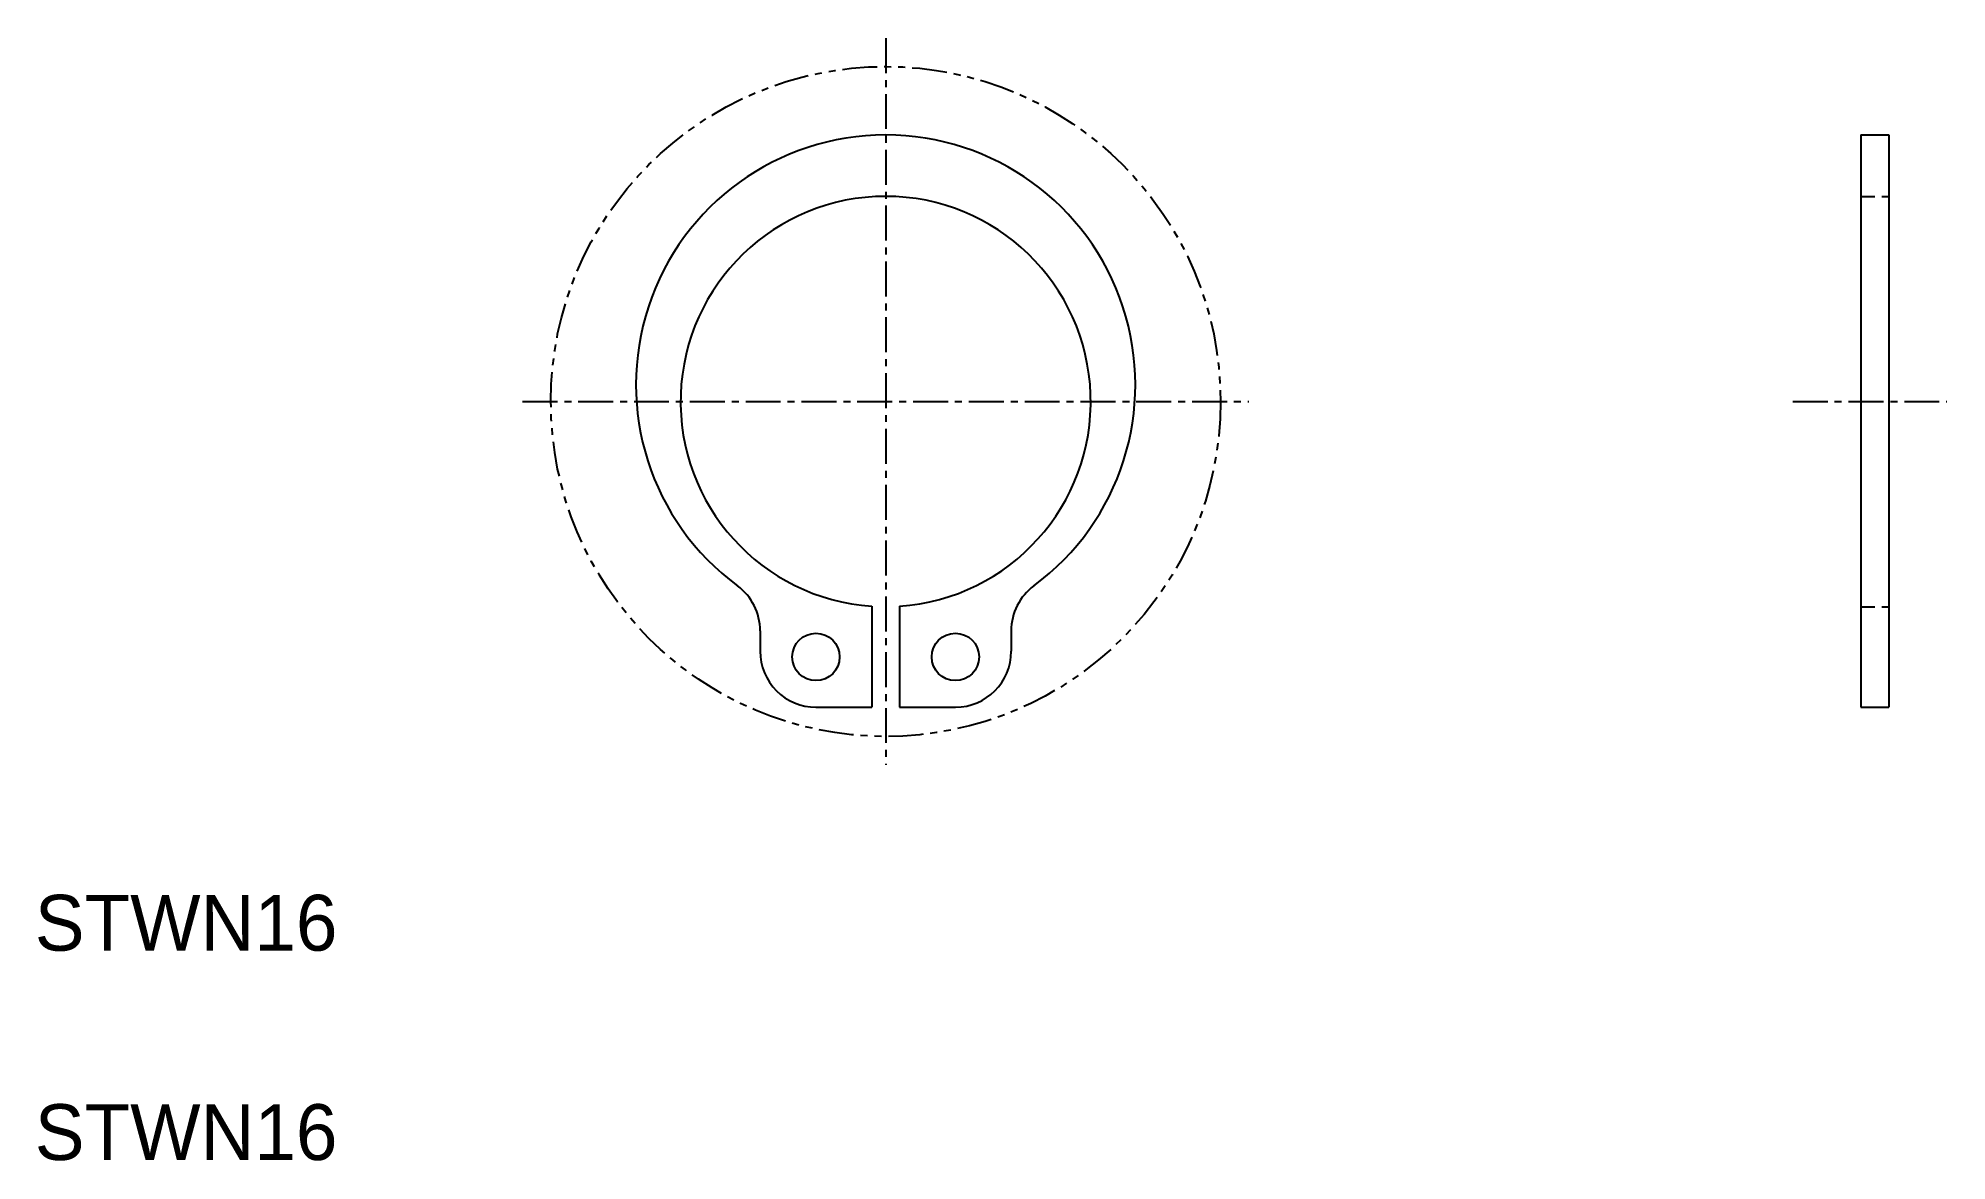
# Model space of a CAD drawing. Extents: x 187.2 to 255.6, y 85.1 to 125.3.
import ezdxf

# ---------------------------------------------------------------- set-up
doc = ezdxf.new("R2010")
doc.units = 0
for name, pattern in [('CENTER', [2, 1.25, -0.25, 0.25, -0.25]), ('DASHED', [0.75, 0.5, -0.25]), ('PHANTOM', [2.5, 1.25, -0.25, 0.25, -0.25, 0.25, -0.25])]:
    doc.linetypes.add(name, pattern=pattern)
doc.layers.get('0').update_dxf_attribs({"linetype": 'CONTINUOUS'})
doc.layers.add('CENTER', color=1, linetype='CENTER')

msp = doc.modelspace()

# ---------------------------------------------------------------- linework, layer by layer
at = {"color": 7, "linetype": 'CONTINUOUS'}
for p, q in [((252.505, 121.865), (252.505, 101.365)), ((252.505, 121.865), (253.505, 121.865)), ((253.505, 121.865), (253.505, 101.365)), ((217.051, 104.982), (217.051, 101.365)), ((218.051, 104.982), (218.051, 101.365)), ((213.051, 104.103), (213.051, 103.365)), ((222.051, 104.103), (222.051, 103.365)), ((222.051, 103.918), (222.051, 103.918)), ((222.051, 103.734), (222.051, 103.734)), ((215.051, 101.365), (217.051, 101.365)), ((218.051, 101.365), (220.051, 101.365)), ((252.505, 101.365), (253.505, 101.365))]:
    msp.add_line(p, q, dxfattribs=at)
at = {"color": 3, "linetype": 'DASHED'}
for p, q in [((252.505, 119.665), (253.505, 119.665)), ((252.505, 104.965), (253.505, 104.965))]:
    msp.add_line(p, q, dxfattribs=at)
at = {"color": 3, "linetype": 'PHANTOM'}
msp.add_circle((217.551, 112.315), 12, dxfattribs=at)
at = {"color": 7, "linetype": 'CONTINUOUS'}
for centre in [(215.051, 103.165), (220.051, 103.165)]:
    msp.add_circle(centre, 0.85, dxfattribs=at)
for centre, radius, start, end in [((217.551, 112.915), 8.95, 306.41341, 233.5866), ((217.551, 112.315), 7.35, 273.90068, 266.09931), ((211.051, 104.103), 2, 0, 53.58659), ((224.051, 104.103), 2, 126.41341, 180.00001), ((215.051, 103.365), 2, 179.99999, 270), ((220.051, 103.365), 2, 270, 0)]:
    msp.add_arc(centre, radius, start, end, dxfattribs=at)
at = {"layer": 'CENTER', "color": 1, "linetype": 'CENTER'}
for p, q in [((217.551, 125.331), (217.551, 99.299)), ((204.535, 112.315), (230.567, 112.315)), ((250.064, 112.315), (255.584, 112.315))]:
    msp.add_line(p, q, dxfattribs=at)

# ---------------------------------------------------------------- texts
at = {"color": 7, "linetype": 'CONTINUOUS'}
for p in [(187.054, 92.641), (187.054, 85.141)]:
    msp.add_text('STWN16', height=2, dxfattribs=at).set_placement(p)

doc.saveas('drawing.dxf')
